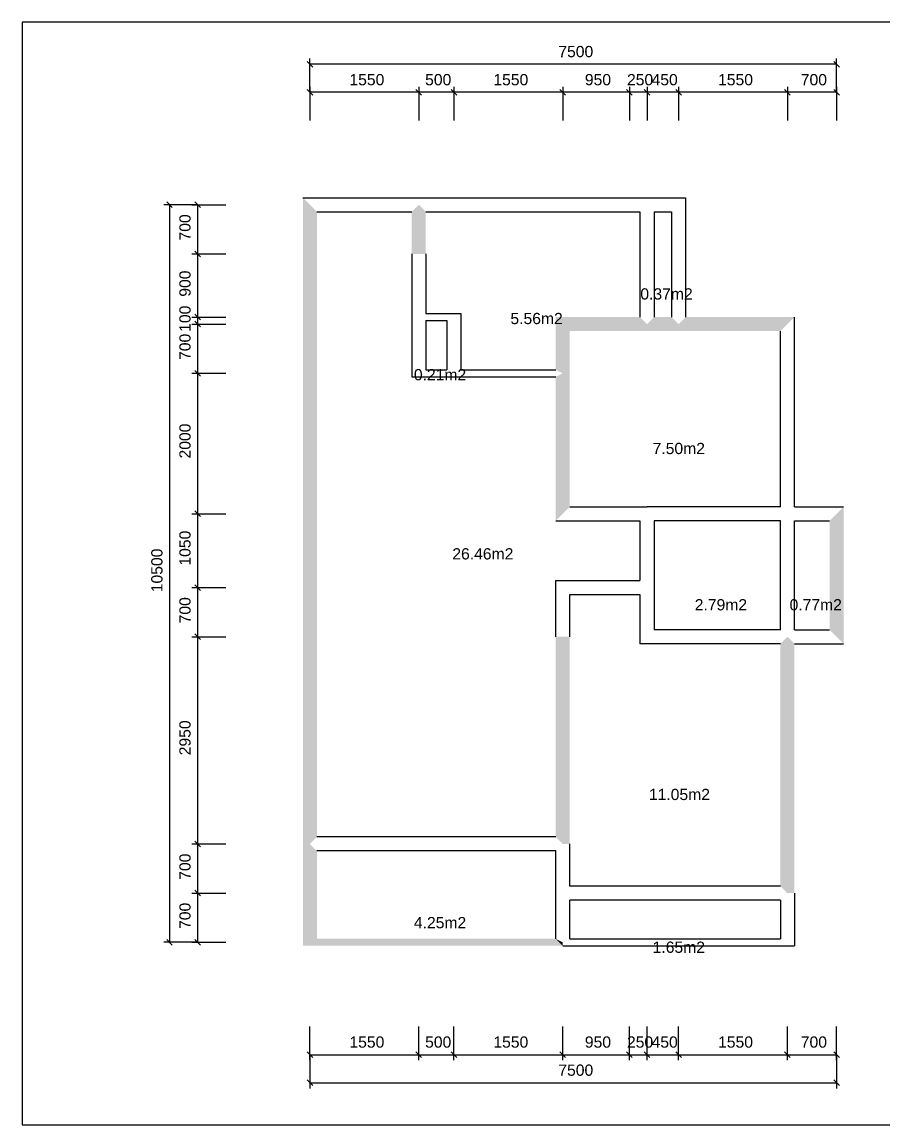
# Model space of a CAD drawing. Extents: x -975 to 23574, y -7650 to 8050.
# Drawn here: x -975 to 11299, y -7650 to 8050 of the extents above; entities that cross this region are included whole.
import ezdxf

# ---------------------------------------------------------------- set-up
doc = ezdxf.new("R2010")
doc.units = 0
for name, color, linetype in [('boundary', 7, 'CONTINUOUS'), ('ruler', 90, 'CONTINUOUS'), ('text', 7, 'CONTINUOUS'), ('wall', 7, 'CONTINUOUS'), ('wall_solid', 8, 'CONTINUOUS')]:
    doc.layers.add(name, color=color, linetype=linetype)
doc.styles.get("Standard").update_dxf_attribs({"font": 'arial.ttf'})

msp = doc.modelspace()

# ---------------------------------------------------------------- linework, layer by layer
at = {"layer": 'boundary'}
for p, q in [((11725, 8050), (-975, 8050)), ((-975, 8050), (-975, -7650)), ((-975, -7650), (11725, -7650))]:
    msp.add_line(p, q, dxfattribs=at)
at = {"layer": 'ruler'}
for p, q in [((3085, 7490), (3165, 7410)), ((3125, 7050), (3125, 7530)), ((10625, 7450), (3125, 7450)), ((10585, 7490), (10665, 7410)), ((10625, 7050), (10625, 7530)), ((3085, 7090), (3165, 7010)), ((3125, 7130), (3125, 6650)), ((4635, 7090), (4715, 7010)), ((4675, 7130), (4675, 6650)), ((5135, 7090), (5215, 7010)), ((5175, 7130), (5175, 6650)), ((6685, 7090), (6765, 7010)), ((6725, 7130), (6725, 6650)), ((7635, 7090), (7715, 7010)), ((7675, 7130), (7675, 6650)), ((7885, 7090), (7965, 7010)), ((7925, 7130), (7925, 6650)), ((8335, 7090), (8415, 7010)), ((8375, 7130), (8375, 6650)), ((9885, 7090), (9965, 7010)), ((9925, 7130), (9925, 6650)), ((10585, 7090), (10665, 7010)), ((10625, 7130), (10625, 6650)), ((10625, 7050), (3125, 7050)), ((1525, 5450), (1045, 5450)), ((1085, 5490), (1165, 5410)), ((1125, 5450), (1125, -5050)), ((1445, 5450), (1925, 5450)), ((1485, 5490), (1565, 5410)), ((1525, 5450), (1525, -5050)), ((1445, 4750), (1925, 4750)), ((1485, 4790), (1565, 4710)), ((1445, 3850), (1925, 3850)), ((1485, 3890), (1565, 3810)), ((1485, 3790), (1565, 3710)), ((1445, 3750), (1925, 3750)), ((1445, 3050), (1925, 3050)), ((1485, 3090), (1565, 3010)), ((1445, 1050), (1925, 1050)), ((1485, 1090), (1565, 1010)), ((1445, 0), (1925, 0)), ((1485, 40), (1565, -40)), ((1445, -700), (1925, -700)), ((1485, -660), (1565, -740)), ((1485, -3610), (1565, -3690)), ((1445, -3650), (1925, -3650)), ((1445, -4350), (1925, -4350)), ((1485, -4310), (1565, -4390)), ((1085, -5010), (1165, -5090)), ((1485, -5010), (1565, -5090)), ((1525, -5050), (1045, -5050)), ((1445, -5050), (1925, -5050)), ((3125, -6730), (3125, -6250)), ((4675, -6730), (4675, -6250)), ((5175, -6730), (5175, -6250)), ((6725, -6730), (6725, -6250)), ((7675, -6730), (7675, -6250)), ((7925, -6730), (7925, -6250)), ((8375, -6730), (8375, -6250)), ((9925, -6730), (9925, -6250)), ((10625, -6730), (10625, -6250)), ((3085, -6610), (3165, -6690)), ((3125, -6650), (10625, -6650)), ((3125, -6650), (3125, -7130)), ((4635, -6610), (4715, -6690)), ((5135, -6610), (5215, -6690)), ((6685, -6610), (6765, -6690)), ((7635, -6610), (7715, -6690)), ((7885, -6610), (7965, -6690)), ((8335, -6610), (8415, -6690)), ((9885, -6610), (9965, -6690)), ((10585, -6610), (10665, -6690)), ((10625, -6650), (10625, -7130)), ((3085, -7010), (3165, -7090)), ((3125, -7050), (10625, -7050)), ((10585, -7010), (10665, -7090))]:
    msp.add_line(p, q, dxfattribs=at)
at = {"layer": 'wall'}
for p, q in [((3025, 5550), (4675, 5550)), ((4675, 5550), (7675, 5550)), ((7675, 5550), (7925, 5550)), ((7925, 5550), (8475, 5550)), ((8475, 5550), (8475, 3850)), ((3225, 5350), (4575, 5350)), ((4775, 5350), (7675, 5350)), ((7675, 5350), (7825, 5350)), ((7825, 5350), (7825, 3850)), ((8025, 5350), (8275, 5350)), ((8025, 5350), (8025, 3850)), ((8275, 5350), (8275, 3850)), ((4575, 4750), (4575, 3850)), ((4775, 4750), (4775, 3900)), ((4575, 3850), (4575, 3000)), ((4775, 3900), (5275, 3900)), ((4775, 3800), (5075, 3800)), ((4775, 3800), (4775, 3100)), ((5075, 3800), (5075, 3100)), ((5275, 3900), (5275, 3100)), ((10025, 1150), (10025, 3850)), ((9825, 1150), (9825, 3650)), ((4575, 3000), (5175, 3000)), ((4775, 3100), (5075, 3100)), ((5175, 3000), (6625, 3000)), ((5275, 3100), (6625, 3100)), ((6825, 1150), (7925, 1150)), ((9825, 1150), (7925, 1150)), ((10025, 1150), (10725, 1150)), ((6625, 950), (7825, 950)), ((7825, 950), (7825, 100)), ((9825, 950), (8025, 950)), ((8025, 950), (8025, 0)), ((9825, -600), (9825, 950)), ((10025, 950), (10525, 950)), ((10025, -600), (10025, 950)), ((6625, -700), (6625, 100)), ((6625, 100), (7825, 100)), ((8025, 0), (8025, -600)), ((6825, -700), (6825, -100)), ((6825, -100), (7825, -100)), ((7825, -100), (7825, -800)), ((9825, -600), (8025, -600)), ((10025, -600), (10525, -600)), ((9825, -800), (7825, -800)), ((10025, -800), (10725, -800)), ((6625, -3550), (3225, -3550)), ((6625, -3750), (3225, -3750)), ((6625, -4350), (6625, -3750)), ((6825, -4250), (6825, -3650)), ((6625, -5000), (6625, -4350)), ((9825, -4250), (6825, -4250)), ((10025, -4350), (10025, -5100)), ((6825, -5000), (6825, -4450)), ((9825, -4450), (6825, -4450)), ((9825, -4450), (9825, -5000)), ((6825, -5000), (9825, -5000)), ((6725, -5100), (10025, -5100))]:
    msp.add_line(p, q, dxfattribs=at)
at = {"layer": 'wall_solid'}
for points in [[(3025, 5550), (3125, 5450), (3225, 5350)], [(3025, -3650), (3025, 5550), (3225, -3550), (3225, 5350)], [(4775, 5350), (4675, 5450), (4575, 5350)], [(4775, 5350), (4775, 4750), (4575, 5350), (4575, 4750)], [(4775, 4750), (4675, 4750), (4575, 4750)], [(6825, 3650), (6725, 3750), (6625, 3850)], [(6825, 3650), (6825, 3050), (6625, 3850), (6625, 3100)], [(6825, 3650), (6725, 3750), (6625, 3850)], [(7925, 3650), (6825, 3650), (7825, 3850), (6625, 3850)], [(7925, 3650), (7925, 3750), (7825, 3850)], [(7925, 3650), (7925, 3750), (8025, 3850)], [(8375, 3650), (7925, 3650), (8275, 3850), (8025, 3850)], [(8375, 3650), (8375, 3750), (8275, 3850)], [(8375, 3650), (8375, 3750), (8475, 3850)], [(9825, 3650), (8375, 3650), (10025, 3850), (8475, 3850)], [(9825, 3650), (9925, 3750), (10025, 3850)], [(6825, 3050), (6725, 3050), (6625, 3100)], [(6825, 3050), (6725, 3050), (6625, 3000)], [(6825, 3050), (6825, 1150), (6625, 3000), (6625, 950)], [(6825, 1150), (6725, 1050), (6625, 950)], [(10725, 1150), (10625, 1050), (10525, 950)], [(10725, 1150), (10725, -800), (10525, 950), (10525, -600)], [(10725, -800), (10625, -700), (10525, -600)], [(6625, -700), (6725, -700), (6825, -700)], [(6625, -3550), (6625, -700), (6825, -3650), (6825, -700)], [(10025, -800), (9925, -700), (9825, -800)], [(10025, -800), (10025, -4350), (9825, -800), (9825, -4250)], [(3025, -3650), (3125, -3650), (3225, -3550)], [(6625, -3550), (6725, -3650), (6825, -3650)], [(3025, -3650), (3125, -3650), (3225, -3750)], [(3025, -5100), (3025, -3650), (3225, -5000), (3225, -3750)], [(10025, -4350), (9925, -4350), (9825, -4250)], [(3025, -5100), (3125, -5050), (3225, -5000)], [(3225, -5000), (3125, -5050), (3025, -5100)], [(3225, -5000), (6625, -5000), (3025, -5100), (6725, -5100)], [(6625, -5000), (6725, -5050), (6725, -5100)]]:
    msp.add_solid(points, dxfattribs=at)

# ---------------------------------------------------------------- texts
at = {"layer": 'text'}
for s, p in [('7500', (6662, 7550)), ('1550', (3687, 7150)), ('500', (4765, 7150)), ('1550', (5737, 7150)), ('950', (7040, 7150)), ('250', (7640, 7150)), ('450', (7990, 7150)), ('1550', (8937, 7150)), ('700', (10115, 7150)), ('0.37m2', (7830, 4100)), ('5.56m2', (5980, 3750)), ('0.21m2', (4605, 2950)), ('7.50m2', (8005, 1900)), ('26.46m2', (5152, 400)), ('2.79m2', (8605, -325)), ('0.77m2', (9955, -325)), ('11.05m2', (7952, -3025)), ('4.25m2', (4605, -4850)), ('1.65m2', (8005, -5200)), ('1550', (3687, -6550)), ('500', (4765, -6550)), ('1550', (5737, -6550)), ('950', (7040, -6550)), ('250', (7640, -6550)), ('450', (7990, -6550)), ('1550', (8937, -6550)), ('700', (10115, -6550)), ('7500', (6662, -6950))]:
    msp.add_text(s, height=160, dxfattribs=at).set_placement(p)
for s, p in [('700', (1425, 4940)), ('900', (1425, 4140)), ('100', (1425, 3640)), ('700', (1425, 3240)), ('2000', (1425, 1837)), ('1050', (1425, 312)), ('10500', (1025, -67)), ('700', (1425, -510)), ('2950', (1425, -2388)), ('700', (1425, -4160)), ('700', (1425, -4860))]:
    msp.add_text(s, height=160, rotation=90, dxfattribs=at).set_placement(p)

doc.saveas('drawing.dxf')
